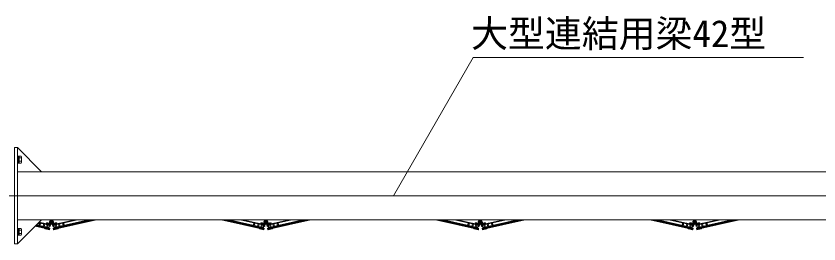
# Model space of a CAD drawing. Units: millimetres, scale not verified. Extents: x -13484 to 18716, y -23100 to 23100.
# Drawn here: x 242 to 3584, y 18040 to 18986 of the extents above; entities that cross this region are included whole.
import ezdxf
from ezdxf.enums import TextEntityAlignment as Align

# ---------------------------------------------------------------- set-up
doc = ezdxf.new("R2010")
doc.units = ezdxf.units.MM
doc.header["$LTSCALE"] = 150
doc.linetypes.add('CHAIN2', pattern=[12, 9, -1, 1, -1])
doc.linetypes.add('DASHED1', pattern=[1.8, 1.2, -0.6])
for name, color, linetype, lineweight in [('0-6_ﾎﾞﾙﾄ類', 2, 'Continuous', 18), ('1-0_大型連結用梁42', 7, 'Continuous', 18), ('1-6_通芯', 1, 'CHAIN2', 18), ('1-9_標準ﾊﾟﾈﾙ', 7, 'Continuous', 18), ('1-B_文字', 7, 'Continuous', 18)]:
    doc.layers.add(name, color=color, linetype=linetype, lineweight=lineweight)
doc.styles.add('ＭＳ ゴシック', font='')
doc.styles.get('ＭＳ ゴシック').set_extended_font_data('MS Gothic')

msp = doc.modelspace()

# ---------------------------------------------------------------- linework, layer by layer
at = {"layer": '0-6_ﾎﾞﾙﾄ類'}
for p, q in [((251.8, 18391.2), (247.8, 18390.1)), ((251.8, 18389.9), (247.8, 18388.8)), ((254.8, 18376.1), (254.8, 18403.9)), ((254.8, 18403.9), (263.5, 18403.9)), ((254.8, 18396.9), (263.5, 18396.9)), ((254.8, 18383.1), (263.5, 18383.1)), ((264.8, 18401.5), (263.5, 18403.9)), ((264.8, 18378.5), (264.8, 18401.5)), ((254.8, 18376.1), (263.5, 18376.1)), ((264.8, 18378.5), (263.5, 18376.1)), ((386.7, 18124.2), (383.8, 18129.2)), ((392.5, 18124.2), (386.7, 18124.2)), ((392.5, 18134.1), (395.4, 18129.2)), ((395.4, 18129.2), (392.5, 18124.2)), ((1279.2, 18124.2), (1276.3, 18129.2)), ((1285, 18124.2), (1279.2, 18124.2)), ((1285, 18134.1), (1287.9, 18129.2)), ((1287.9, 18129.2), (1285, 18124.2)), ((2171.7, 18124.2), (2168.8, 18129.2)), ((2177.5, 18124.2), (2171.7, 18124.2)), ((2177.5, 18134.1), (2180.4, 18129.2)), ((2180.4, 18129.2), (2177.5, 18124.2)), ((3064.2, 18124.2), (3061.3, 18129.2)), ((3070, 18124.2), (3064.2, 18124.2)), ((3070, 18134.1), (3072.9, 18129.2)), ((3072.9, 18129.2), (3070, 18124.2)), ((251.8, 18091.2), (247.8, 18090.1)), ((251.8, 18089.9), (247.8, 18088.8)), ((254.8, 18076.1), (254.8, 18103.9)), ((254.8, 18103.9), (263.5, 18103.9)), ((254.8, 18096.9), (263.5, 18096.9)), ((254.8, 18083.1), (263.5, 18083.1)), ((264.8, 18101.5), (263.5, 18103.9)), ((264.8, 18078.5), (264.8, 18101.5)), ((254.8, 18076.1), (263.5, 18076.1)), ((264.8, 18078.5), (263.5, 18076.1))]:
    msp.add_line(p, q, dxfattribs=at)
for points in [[(251.8, 18404), (251.8, 18376), (247.8, 18376), (247.8, 18404)], [(254.8, 18376), (251.8, 18376), (251.8, 18404), (254.8, 18404)], [(251.8, 18104), (251.8, 18076), (247.8, 18076), (247.8, 18104)], [(254.8, 18076), (251.8, 18076), (251.8, 18104), (254.8, 18104)]]:
    msp.add_lwpolyline(points, close=True, dxfattribs=at)
for points in [[(383.8, 18129.2), (386.7, 18134.1), (392.5, 18134.1)], [(1276.3, 18129.2), (1279.2, 18134.1), (1285, 18134.1)], [(2168.8, 18129.2), (2171.7, 18134.1), (2177.5, 18134.1)], [(3061.3, 18129.2), (3064.2, 18134.1), (3070, 18134.1)]]:
    msp.add_lwpolyline(points, dxfattribs=at)
for centre, radius in [((389.6, 18129.2), 4.91), ((389.6, 18129.2), 3), ((389.6, 18129.2), 2.46), ((1282.1, 18129.2), 4.91), ((1282.1, 18129.2), 3), ((1282.1, 18129.2), 2.46), ((2174.6, 18129.2), 4.91), ((2174.6, 18129.2), 3), ((2174.6, 18129.2), 2.46), ((3067.1, 18129.2), 4.91), ((3067.1, 18129.2), 3), ((3067.1, 18129.2), 2.46)]:
    msp.add_circle(centre, radius, dxfattribs=at)
for centre, radius, start, end in [((258.4, 18400.4), 6.13, 325.616, 34.384), ((241.6, 18390), 22.9, 342.412, 17.588), ((258.4, 18379.6), 6.13, 325.616, 34.384), ((258.4, 18100.4), 6.13, 325.616, 34.384), ((241.6, 18090), 22.9, 342.412, 17.588), ((258.4, 18079.6), 6.13, 325.616, 34.384)]:
    msp.add_arc(centre, radius, start, end, dxfattribs=at)
at = {"layer": '1-0_大型連結用梁42'}
for points in [[(235.8, 18040), (247.8, 18040), (247.8, 18440), (235.8, 18440)], [(347.8, 18340), (247.8, 18440), (247.8, 18340)], [(247.8, 18140), (4535.8, 18140), (4535.8, 18340), (247.8, 18340)], [(247.8, 18340), (3806.3, 18340), (3806.3, 18240), (247.8, 18240)], [(247.8, 18140), (3806.3, 18140), (3806.3, 18240), (247.8, 18240)], [(347.8, 18140), (247.8, 18040), (247.8, 18140)]]:
    msp.add_lwpolyline(points, close=True, dxfattribs=at)
at = {"layer": '1-6_通芯'}
msp.add_line((-10064.2, 18240), (5817.4, 18240), dxfattribs=at)
at = {"layer": '1-9_標準ﾊﾟﾈﾙ'}
for p, q in [((327.4, 18119.6), (378.1, 18108.3)), ((335.7, 18127.9), (380.3, 18117.9)), ((356.1, 18124.6), (356.4, 18125.5)), ((380.5, 18119.1), (356.1, 18124.6)), ((357, 18125.9), (385.3, 18119.6)), ((380.5, 18119.1), (377.9, 18107.1)), ((382.6, 18136), (380.9, 18133.5)), ((381, 18132.8), (381.7, 18132.3)), ((381.1, 18129.2), (381.1, 18124.6)), ((382.6, 18124.3), (382.6, 18124.3)), ((384, 18135.6), (383.3, 18136.1)), ((385.6, 18119), (384.3, 18112.9)), ((393.5, 18119), (394.9, 18112.9)), ((422.2, 18125.9), (393.9, 18119.6)), ((396.6, 18124.3), (396.6, 18124.3)), ((398.1, 18129.2), (398.1, 18124.6)), ((398.6, 18119.1), (423, 18124.6)), ((398.6, 18119.1), (401.3, 18107.1)), ((497.4, 18140), (398.9, 18117.9)), ((400, 18125), (400.5, 18123.1)), ((542.7, 18140), (401.1, 18108.3)), ((571, 18140), (402.4, 18102.2)), ((423, 18124.6), (422.8, 18125.5)), ((1100.7, 18140), (1269.3, 18102.2)), ((1129, 18140), (1270.6, 18108.3)), ((1174.3, 18140), (1272.8, 18117.9)), ((1248.6, 18124.6), (1248.9, 18125.5)), ((1273, 18119.1), (1248.6, 18124.6)), ((1249.5, 18125.9), (1277.8, 18119.6)), ((1273, 18119.1), (1270.3, 18107.1)), ((1275.1, 18136), (1273.4, 18133.5)), ((1273.5, 18132.8), (1274.2, 18132.3)), ((1273.6, 18129.2), (1273.6, 18124.6)), ((1275.1, 18124.3), (1275.1, 18124.3)), ((1276.5, 18135.6), (1275.8, 18136.1)), ((1278.1, 18119), (1276.8, 18112.9)), ((1286, 18119), (1287.4, 18112.9)), ((1314.7, 18125.9), (1286.4, 18119.6)), ((1289.1, 18124.3), (1289.1, 18124.3)), ((1290.6, 18129.2), (1290.6, 18124.6)), ((1291.1, 18119.1), (1315.5, 18124.6)), ((1291.1, 18119.1), (1293.8, 18107.1)), ((1389.9, 18140), (1291.4, 18117.9)), ((1292.5, 18125), (1293, 18123.1)), ((1435.2, 18140), (1293.6, 18108.3)), ((1463.5, 18140), (1294.9, 18102.2)), ((1315.5, 18124.6), (1315.3, 18125.5)), ((1993.2, 18140), (2161.8, 18102.2)), ((2021.5, 18140), (2163.1, 18108.3)), ((2066.8, 18140), (2165.3, 18117.9)), ((2141.1, 18124.6), (2141.4, 18125.5)), ((2165.5, 18119.1), (2141.1, 18124.6)), ((2142, 18125.9), (2170.3, 18119.6)), ((2165.5, 18119.1), (2162.8, 18107.1)), ((2167.6, 18136), (2165.9, 18133.5)), ((2166, 18132.8), (2166.7, 18132.3)), ((2166.1, 18129.2), (2166.1, 18124.6)), ((2167.6, 18124.3), (2167.6, 18124.3)), ((2169, 18135.6), (2168.3, 18136.1)), ((2170.6, 18119), (2169.3, 18112.9)), ((2178.5, 18119), (2179.9, 18112.9)), ((2207.2, 18125.9), (2178.9, 18119.6)), ((2181.6, 18124.3), (2181.6, 18124.3)), ((2183.1, 18129.2), (2183.1, 18124.6)), ((2183.6, 18119.1), (2208, 18124.6)), ((2183.6, 18119.1), (2186.3, 18107.1)), ((2282.4, 18140), (2183.9, 18117.9)), ((2185, 18125), (2185.5, 18123.1)), ((2327.7, 18140), (2186.1, 18108.3)), ((2356, 18140), (2187.4, 18102.2)), ((2208, 18124.6), (2207.8, 18125.5)), ((2885.7, 18140), (3054.3, 18102.2)), ((2914, 18140), (3055.6, 18108.3)), ((2959.3, 18140), (3057.8, 18117.9)), ((3033.6, 18124.6), (3033.9, 18125.5)), ((3058, 18119.1), (3033.6, 18124.6)), ((3034.5, 18125.9), (3062.8, 18119.6)), ((3058, 18119.1), (3055.3, 18107.1)), ((3060.1, 18136), (3058.4, 18133.5)), ((3058.5, 18132.8), (3059.2, 18132.3)), ((3058.6, 18129.2), (3058.6, 18124.6)), ((3060.1, 18124.3), (3060.1, 18124.3)), ((3061.5, 18135.6), (3060.8, 18136.1)), ((3063.1, 18119), (3061.8, 18112.9)), ((3071, 18119), (3072.4, 18112.9)), ((3099.7, 18125.9), (3071.4, 18119.6)), ((3074.1, 18124.3), (3074.1, 18124.3)), ((3075.6, 18129.2), (3075.6, 18124.6)), ((3076.1, 18119.1), (3100.5, 18124.6)), ((3076.1, 18119.1), (3078.8, 18107.1)), ((3174.9, 18140), (3076.4, 18117.9)), ((3077.5, 18125), (3078, 18123.1)), ((3220.2, 18140), (3078.6, 18108.3)), ((3248.5, 18140), (3079.9, 18102.2)), ((3100.5, 18124.6), (3100.3, 18125.5)), ((322.3, 18114.4), (376.8, 18102.2)), ((348.6, 18113.7), (348.2, 18112.2)), ((351.2, 18111.5), (348.2, 18112.2)), ((377.9, 18107.1), (348.6, 18113.7)), ((360.9, 18109.3), (360.6, 18110)), ((377.5, 18105.6), (360.9, 18109.3)), ((376.5, 18101), (362.1, 18104.3)), ((380.6, 18098.6), (363.2, 18102.5)), ((377.5, 18105.6), (376.5, 18101)), ((382.5, 18105.1), (381.1, 18099)), ((381.5, 18105.3), (382.5, 18105.1)), ((383.3, 18113.1), (384.3, 18112.9)), ((395.9, 18113.1), (394.9, 18112.9)), ((397.6, 18105.3), (396.7, 18105.1)), ((396.7, 18105.1), (398, 18099)), ((398.6, 18098.6), (416, 18102.5)), ((401.3, 18107.1), (430.6, 18113.7)), ((401.7, 18105.6), (418.2, 18109.3)), ((401.7, 18105.6), (402.7, 18101)), ((402.7, 18101), (417.1, 18104.3)), ((418.2, 18109.3), (418.6, 18110)), ((428, 18111.5), (430.9, 18112.2)), ((430.6, 18113.7), (430.9, 18112.2)), ((1241.1, 18113.7), (1240.7, 18112.2)), ((1243.7, 18111.5), (1240.7, 18112.2)), ((1270.3, 18107.1), (1241.1, 18113.7)), ((1253.4, 18109.3), (1253.1, 18110)), ((1270, 18105.6), (1253.4, 18109.3)), ((1269, 18101), (1254.6, 18104.3)), ((1273, 18098.6), (1255.7, 18102.5)), ((1270, 18105.6), (1269, 18101)), ((1275, 18105.1), (1273.6, 18099)), ((1274, 18105.3), (1275, 18105.1)), ((1275.8, 18113.1), (1276.8, 18112.9)), ((1288.4, 18113.1), (1287.4, 18112.9)), ((1290.1, 18105.3), (1289.2, 18105.1)), ((1289.2, 18105.1), (1290.5, 18099)), ((1291.1, 18098.6), (1308.5, 18102.5)), ((1293.8, 18107.1), (1323.1, 18113.7)), ((1294.2, 18105.6), (1310.7, 18109.3)), ((1294.2, 18105.6), (1295.2, 18101)), ((1295.2, 18101), (1309.6, 18104.3)), ((1310.7, 18109.3), (1311.1, 18110)), ((1320.5, 18111.5), (1323.4, 18112.2)), ((1323.1, 18113.7), (1323.4, 18112.2)), ((2133.6, 18113.7), (2133.2, 18112.2)), ((2136.2, 18111.5), (2133.2, 18112.2)), ((2162.8, 18107.1), (2133.6, 18113.7)), ((2145.9, 18109.3), (2145.6, 18110)), ((2162.5, 18105.6), (2145.9, 18109.3)), ((2161.5, 18101), (2147.1, 18104.3)), ((2165.5, 18098.6), (2148.2, 18102.5)), ((2162.5, 18105.6), (2161.5, 18101)), ((2167.5, 18105.1), (2166.2, 18099)), ((2166.5, 18105.3), (2167.5, 18105.1)), ((2168.3, 18113.1), (2169.3, 18112.9)), ((2180.9, 18113.1), (2179.9, 18112.9)), ((2182.6, 18105.3), (2181.7, 18105.1)), ((2181.7, 18105.1), (2183, 18099)), ((2183.6, 18098.6), (2200.9, 18102.5)), ((2186.3, 18107.1), (2215.6, 18113.7)), ((2186.7, 18105.6), (2203.2, 18109.3)), ((2186.7, 18105.6), (2187.7, 18101)), ((2187.7, 18101), (2202.1, 18104.3)), ((2203.2, 18109.3), (2203.6, 18110)), ((2213, 18111.5), (2215.9, 18112.2)), ((2215.6, 18113.7), (2215.9, 18112.2)), ((3026.1, 18113.7), (3025.7, 18112.2)), ((3028.7, 18111.5), (3025.7, 18112.2)), ((3055.3, 18107.1), (3026.1, 18113.7)), ((3038.4, 18109.3), (3038.1, 18110)), ((3055, 18105.6), (3038.4, 18109.3)), ((3054, 18101), (3039.6, 18104.3)), ((3058.1, 18098.6), (3040.7, 18102.5)), ((3055, 18105.6), (3054, 18101)), ((3060, 18105.1), (3058.6, 18099)), ((3059, 18105.3), (3060, 18105.1)), ((3060.8, 18113.1), (3061.8, 18112.9)), ((3073.4, 18113.1), (3072.4, 18112.9)), ((3075.1, 18105.3), (3074.2, 18105.1)), ((3074.2, 18105.1), (3075.5, 18099)), ((3076.1, 18098.6), (3093.5, 18102.5)), ((3078.8, 18107.1), (3108.1, 18113.7)), ((3079.2, 18105.6), (3095.7, 18109.3)), ((3079.2, 18105.6), (3080.2, 18101)), ((3080.2, 18101), (3094.6, 18104.3)), ((3095.7, 18109.3), (3096.1, 18110)), ((3105.5, 18111.5), (3108.4, 18112.2)), ((3108.1, 18113.7), (3108.4, 18112.2))]:
    msp.add_line(p, q, dxfattribs=at)
at = {"layer": '1-9_標準ﾊﾟﾈﾙ', "color": 4, "linetype": 'DASHED1', "lineweight": 9}
for p, q in [((357, 18124.4), (354.3, 18112.4)), ((361.1, 18123.5), (358.4, 18111.5)), ((370.7, 18121.3), (368, 18109.3)), ((371, 18122.8), (370.7, 18121.3)), ((374.8, 18120.4), (372.1, 18108.4)), ((375.1, 18121.8), (374.8, 18120.4)), ((404.1, 18121.8), (404.4, 18120.4)), ((404.4, 18120.4), (407.1, 18108.4)), ((408.2, 18122.8), (408.5, 18121.3)), ((408.5, 18121.3), (411.2, 18109.3)), ((418.1, 18123.5), (420.8, 18111.5)), ((422.2, 18124.4), (424.8, 18112.4)), ((1249.5, 18124.4), (1246.8, 18112.4)), ((1253.6, 18123.5), (1250.9, 18111.5)), ((1263.2, 18121.3), (1260.5, 18109.3)), ((1263.5, 18122.8), (1263.2, 18121.3)), ((1267.3, 18120.4), (1264.6, 18108.4)), ((1267.6, 18121.8), (1267.3, 18120.4)), ((1296.6, 18121.8), (1296.9, 18120.4)), ((1296.9, 18120.4), (1299.6, 18108.4)), ((1300.7, 18122.8), (1301, 18121.3)), ((1301, 18121.3), (1303.7, 18109.3)), ((1310.6, 18123.5), (1313.3, 18111.5)), ((1314.7, 18124.4), (1317.3, 18112.4)), ((2142, 18124.4), (2139.3, 18112.4)), ((2146.1, 18123.5), (2143.4, 18111.5)), ((2155.7, 18121.3), (2153, 18109.3)), ((2156, 18122.8), (2155.7, 18121.3)), ((2159.8, 18120.4), (2157.1, 18108.4)), ((2160.1, 18121.8), (2159.8, 18120.4)), ((2189.1, 18121.8), (2189.4, 18120.4)), ((2189.4, 18120.4), (2192.1, 18108.4)), ((2193.2, 18122.8), (2193.5, 18121.3)), ((2193.5, 18121.3), (2196.2, 18109.3)), ((2203.1, 18123.5), (2205.8, 18111.5)), ((2207.2, 18124.4), (2209.8, 18112.4)), ((3034.5, 18124.4), (3031.8, 18112.4)), ((3038.6, 18123.5), (3035.9, 18111.5)), ((3048.2, 18121.3), (3045.5, 18109.3)), ((3048.5, 18122.8), (3048.2, 18121.3)), ((3052.3, 18120.4), (3049.6, 18108.4)), ((3052.6, 18121.8), (3052.3, 18120.4)), ((3081.6, 18121.8), (3081.9, 18120.4)), ((3081.9, 18120.4), (3084.6, 18108.4)), ((3085.7, 18122.8), (3086, 18121.3)), ((3086, 18121.3), (3088.7, 18109.3)), ((3095.6, 18123.5), (3098.2, 18111.5)), ((3099.7, 18124.4), (3102.3, 18112.4)), ((354.3, 18112.4), (354.1, 18111.4)), ((358.4, 18111.5), (358.2, 18110.5)), ((420.8, 18111.5), (421, 18110.5)), ((424.8, 18112.4), (425.1, 18111.4)), ((1246.8, 18112.4), (1246.6, 18111.4)), ((1250.9, 18111.5), (1250.7, 18110.5)), ((1313.3, 18111.5), (1313.5, 18110.5)), ((1317.3, 18112.4), (1317.6, 18111.4)), ((2139.3, 18112.4), (2139.1, 18111.4)), ((2143.4, 18111.5), (2143.2, 18110.5)), ((2205.8, 18111.5), (2206, 18110.5)), ((2209.8, 18112.4), (2210.1, 18111.4)), ((3031.8, 18112.4), (3031.6, 18111.4)), ((3035.9, 18111.5), (3035.7, 18110.5)), ((3098.2, 18111.5), (3098.5, 18110.5)), ((3102.3, 18112.4), (3102.6, 18111.4))]:
    msp.add_line(p, q, dxfattribs=at)
at = {"layer": '1-9_標準ﾊﾟﾈﾙ'}
for points in [[(321.3, 18113.4), (376.5, 18101), (380.8, 18120.3), (337.8, 18129.9)], [(322.3, 18114.4), (376.8, 18102.2), (377.4, 18105.1), (324.8, 18116.9)], [(326.4, 18118.6), (377.9, 18107.1), (380.5, 18119.1), (336.8, 18128.9)], [(382.6, 18124.3), (368.4, 18127.4), (368, 18125.5), (386, 18121.5)], [(381.5, 18105.3), (380.4, 18100.2), (377.5, 18100.8), (381.5, 18118.9), (384.4, 18118.2), (383.3, 18113.1)], [(396.5, 18124.3), (410.8, 18127.4), (411.2, 18125.5), (393.2, 18121.5)], [(397.6, 18105.3), (398.8, 18100.2), (401.7, 18100.8), (397.7, 18118.9), (394.7, 18118.2), (395.9, 18113.1)], [(576.5, 18140), (402.7, 18101), (398.4, 18120.3), (486.4, 18140)], [(548.1, 18140), (401.3, 18107.1), (398.6, 18119.1), (491.9, 18140)], [(571, 18140), (402.4, 18102.2), (401.8, 18105.1), (557.3, 18140)], [(1095.2, 18140), (1269, 18101), (1273.3, 18120.3), (1185.3, 18140)], [(1100.7, 18140), (1269.3, 18102.2), (1269.9, 18105.1), (1114.4, 18140)], [(1123.5, 18140), (1270.3, 18107.1), (1273, 18119.1), (1179.8, 18140)], [(1275.1, 18124.3), (1260.9, 18127.4), (1260.5, 18125.5), (1278.5, 18121.5)], [(1274, 18105.3), (1272.9, 18100.2), (1270, 18100.8), (1274, 18118.9), (1276.9, 18118.2), (1275.8, 18113.1)], [(1289, 18124.3), (1303.3, 18127.4), (1303.7, 18125.5), (1285.7, 18121.5)], [(1290.1, 18105.3), (1291.3, 18100.2), (1294.2, 18100.8), (1290.2, 18118.9), (1287.2, 18118.2), (1288.4, 18113.1)], [(1469, 18140), (1295.2, 18101), (1290.9, 18120.3), (1378.9, 18140)], [(1440.6, 18140), (1293.8, 18107.1), (1291.1, 18119.1), (1384.4, 18140)], [(1463.5, 18140), (1294.9, 18102.2), (1294.3, 18105.1), (1449.8, 18140)], [(1987.7, 18140), (2161.5, 18101), (2165.8, 18120.3), (2077.8, 18140)], [(1993.2, 18140), (2161.8, 18102.2), (2162.4, 18105.1), (2006.9, 18140)], [(2016, 18140), (2162.8, 18107.1), (2165.5, 18119.1), (2072.3, 18140)], [(2167.6, 18124.3), (2153.4, 18127.4), (2153, 18125.5), (2171, 18121.5)], [(2166.5, 18105.3), (2165.4, 18100.2), (2162.5, 18100.8), (2166.5, 18118.9), (2169.4, 18118.2), (2168.3, 18113.1)], [(2181.5, 18124.3), (2195.8, 18127.4), (2196.2, 18125.5), (2178.2, 18121.5)], [(2182.6, 18105.3), (2183.8, 18100.2), (2186.7, 18100.8), (2182.7, 18118.9), (2179.7, 18118.2), (2180.9, 18113.1)], [(2361.5, 18140), (2187.7, 18101), (2183.4, 18120.3), (2271.4, 18140)], [(2333.1, 18140), (2186.3, 18107.1), (2183.6, 18119.1), (2276.9, 18140)], [(2356, 18140), (2187.4, 18102.2), (2186.8, 18105.1), (2342.3, 18140)], [(2880.2, 18140), (3054, 18101), (3058.3, 18120.3), (2970.3, 18140)], [(2885.7, 18140), (3054.3, 18102.2), (3054.9, 18105.1), (2899.4, 18140)], [(2908.5, 18140), (3055.3, 18107.1), (3058, 18119.1), (2964.8, 18140)], [(3060.1, 18124.3), (3045.9, 18127.4), (3045.5, 18125.5), (3063.5, 18121.5)], [(3059, 18105.3), (3057.9, 18100.2), (3055, 18100.8), (3059, 18118.9), (3061.9, 18118.2), (3060.8, 18113.1)], [(3074, 18124.3), (3088.3, 18127.4), (3088.7, 18125.5), (3070.7, 18121.5)], [(3075.1, 18105.3), (3076.3, 18100.2), (3079.2, 18100.8), (3075.2, 18118.9), (3072.2, 18118.2), (3073.4, 18113.1)], [(3254, 18140), (3080.2, 18101), (3075.9, 18120.3), (3163.9, 18140)], [(3225.6, 18140), (3078.8, 18107.1), (3076.1, 18119.1), (3169.4, 18140)], [(3248.5, 18140), (3079.9, 18102.2), (3079.3, 18105.1), (3234.8, 18140)], [(351.2, 18111.5), (351.8, 18111.9), (360.6, 18110)], [(428, 18111.5), (427.4, 18111.9), (418.6, 18110)], [(1243.7, 18111.5), (1244.3, 18111.9), (1253.1, 18110)], [(1320.5, 18111.5), (1319.9, 18111.9), (1311.1, 18110)], [(2136.2, 18111.5), (2136.8, 18111.9), (2145.6, 18110)], [(2213, 18111.5), (2212.4, 18111.9), (2203.6, 18110)], [(3028.7, 18111.5), (3029.3, 18111.9), (3038.1, 18110)], [(3105.5, 18111.5), (3104.9, 18111.9), (3096.1, 18110)]]:
    msp.add_lwpolyline(points, dxfattribs=at)
for points in [[(383.6, 18122), (368, 18125.5), (367.5, 18123.5), (383.2, 18120)], [(411.2, 18125.5), (395.6, 18122), (396, 18120), (411.6, 18123.5)], [(1276.1, 18122), (1260.5, 18125.5), (1260, 18123.5), (1275.7, 18120)], [(1303.7, 18125.5), (1288.1, 18122), (1288.5, 18120), (1304.1, 18123.5)], [(2168.6, 18122), (2153, 18125.5), (2152.5, 18123.5), (2168.2, 18120)], [(2196.2, 18125.5), (2180.6, 18122), (2181, 18120), (2196.6, 18123.5)], [(3061.1, 18122), (3045.5, 18125.5), (3045, 18123.5), (3060.7, 18120)], [(3088.7, 18125.5), (3073.1, 18122), (3073.5, 18120), (3089.1, 18123.5)]]:
    msp.add_lwpolyline(points, close=True, dxfattribs=at)
for centre, radius in [((340.2, 18121.8), 3), ((389.6, 18129.2), 8.51), ((389.6, 18129.2), 8), ((439, 18121.8), 3), ((1232.7, 18121.8), 3), ((1282.1, 18129.2), 8.51), ((1282.1, 18129.2), 8), ((1331.5, 18121.8), 3), ((2125.2, 18121.8), 3), ((2174.6, 18129.2), 8.51), ((2174.6, 18129.2), 8), ((2224, 18121.8), 3), ((3017.7, 18121.8), 3), ((3067.1, 18129.2), 8.51), ((3067.1, 18129.2), 8), ((3116.5, 18121.8), 3)]:
    msp.add_circle(centre, radius, dxfattribs=at)
for centre, radius, start, end in [((356.9, 18125.4), 0.49, 77.366, 167.366), ((372.3, 18118.9), 8.51, 49.294, 105.439), ((381.3, 18133.2), 0.49, 145, 235), ((383, 18135.7), 0.49, 55, 145), ((385.1, 18119.1), 0.49, 347.366, 77.366), ((394, 18119.1), 0.49, 102.634, 192.634), ((406.9, 18118.9), 8.51, 74.561, 130.706), ((422.3, 18125.4), 0.49, 12.634, 102.634), ((1249.4, 18125.4), 0.49, 77.366, 167.366), ((1264.8, 18118.9), 8.51, 49.294, 105.439), ((1273.8, 18133.2), 0.49, 145, 235), ((1275.5, 18135.7), 0.49, 55, 145), ((1277.6, 18119.1), 0.49, 347.366, 77.366), ((1286.5, 18119.1), 0.49, 102.634, 192.634), ((1299.4, 18118.9), 8.51, 74.561, 130.706), ((1314.8, 18125.4), 0.49, 12.634, 102.634), ((2141.8, 18125.4), 0.49, 77.366, 167.366), ((2157.3, 18118.9), 8.51, 49.294, 105.439), ((2166.3, 18133.2), 0.49, 145, 235), ((2168, 18135.7), 0.49, 55, 145), ((2170.1, 18119.1), 0.49, 347.366, 77.366), ((2179, 18119.1), 0.49, 102.634, 192.634), ((2191.9, 18118.9), 8.51, 74.561, 130.706), ((2207.3, 18125.4), 0.49, 12.634, 102.634), ((3034.3, 18125.4), 0.49, 77.366, 167.366), ((3049.8, 18118.9), 8.51, 49.294, 105.439), ((3058.8, 18133.2), 0.49, 145, 235), ((3060.5, 18135.7), 0.49, 55, 145), ((3062.6, 18119.1), 0.49, 347.366, 77.366), ((3071.5, 18119.1), 0.49, 102.634, 192.634), ((3084.4, 18118.9), 8.51, 74.561, 130.706), ((3099.8, 18125.4), 0.49, 12.634, 102.634), ((357.8, 18118.2), 8.51, 229.294, 285.439), ((363.6, 18103.9), 1.5, 167.366, 257.366), ((380.7, 18099.1), 0.49, 257.366, 347.366), ((398.5, 18099.1), 0.49, 192.634, 282.634), ((415.6, 18103.9), 1.5, 282.634, 12.634), ((421.4, 18118.2), 8.51, 254.561, 310.706), ((1250.3, 18118.2), 8.51, 229.294, 285.439), ((1256.1, 18103.9), 1.5, 167.366, 257.366), ((1273.2, 18099.1), 0.49, 257.366, 347.366), ((1291, 18099.1), 0.49, 192.634, 282.634), ((1308.1, 18103.9), 1.5, 282.634, 12.634), ((1313.9, 18118.2), 8.51, 254.561, 310.706), ((2142.8, 18118.2), 8.51, 229.294, 285.439), ((2148.6, 18103.9), 1.5, 167.366, 257.366), ((2165.7, 18099.1), 0.49, 257.366, 347.366), ((2183.5, 18099.1), 0.49, 192.634, 282.634), ((2200.6, 18103.9), 1.5, 282.634, 12.634), ((2206.4, 18118.2), 8.51, 254.561, 310.706), ((3035.3, 18118.2), 8.51, 229.294, 285.439), ((3041.1, 18103.9), 1.5, 167.366, 257.366), ((3058.2, 18099.1), 0.49, 257.366, 347.366), ((3076, 18099.1), 0.49, 192.634, 282.634), ((3093.1, 18103.9), 1.5, 282.634, 12.634), ((3098.9, 18118.2), 8.51, 254.561, 310.706)]:
    msp.add_arc(centre, radius, start, end, dxfattribs=at)
at = {"layer": '1-B_文字'}
for p, q in [((1812.9, 18240), (2144.8, 18814.9)), ((2144.8, 18814.9), (2145.4, 18814.9)), ((2145.4, 18814.9), (3519.5, 18814.9))]:
    msp.add_line(p, q, dxfattribs=at)

# ---------------------------------------------------------------- texts
at = {"layer": '1-B_文字', "style": 'ＭＳ ゴシック'}
msp.add_text('大型連結用梁42型', height=112.6, dxfattribs=at).set_placement((2136.1, 18823.6), align=Align.BOTTOM_LEFT)

doc.saveas('drawing.dxf')
